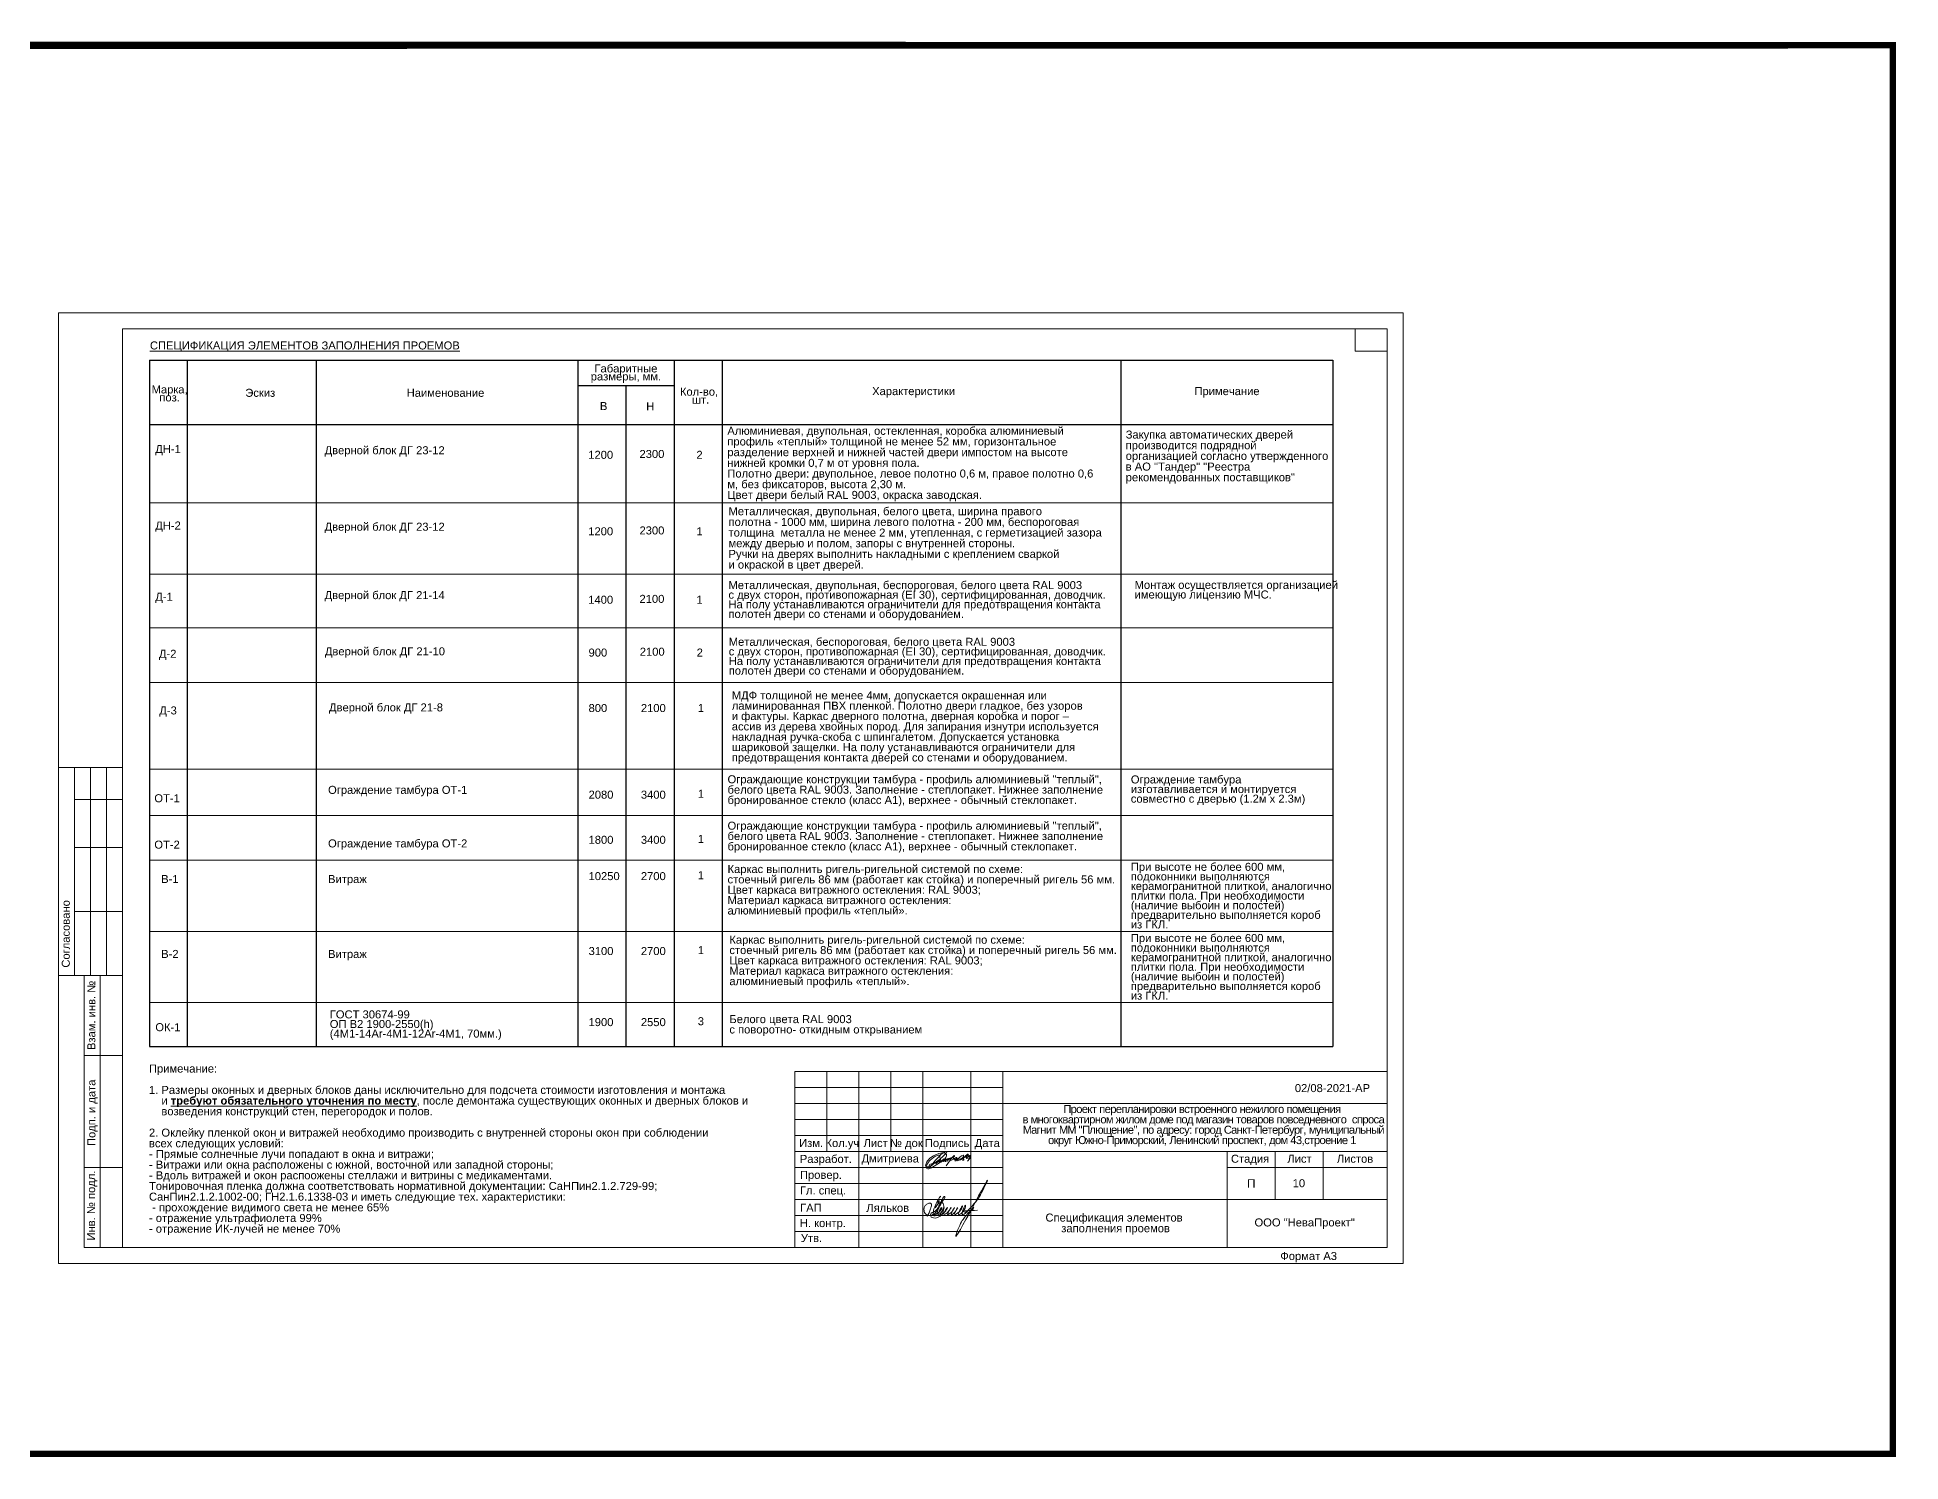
# Model space of a CAD drawing. Header units: metres. Extents: x -443 to 179, y -184 to -91.
# Drawn here: x 121.1 to 179.3, y -183.8 to -139.3 of the extents above; entities that cross this region are included whole.
import ezdxf
from ezdxf.enums import TextEntityAlignment as Align

# ---------------------------------------------------------------- set-up
doc = ezdxf.new("R2010")
doc.units = ezdxf.units.M
doc.header["$MEASUREMENT"] = 0
for name, color, linetype, lineweight in [('Level 1', 7, 'Continuous', 0), ('Level 50', 7, 'Continuous', 0), ('Level 6', 7, 'Continuous', 0), ('Level 63', 7, 'Continuous', 0)]:
    doc.layers.add(name, color=color, linetype=linetype, lineweight=lineweight)
doc.styles.add('GOST 2.304', font='CS_Gost2304.shx')
doc.styles.get("Standard").update_dxf_attribs({"font": 'CS_Gost2304.shx'})
doc.styles.add('Style-Arial', font='arial.ttf')
doc.styles.add('Style-txt', font='txt.shx')

msp = doc.modelspace()

# ---------------------------------------------------------------- linework, layer by layer
at = {"color": 7, "linetype": 'Continuous', "lineweight": 13}
msp.add_line((123.7806932, -174.52808759), (123.7806932, -177.15308759), dxfattribs=at)
at = {"color": 1, "linetype": 'Continuous', "lineweight": 13}
msp.add_lwpolyline([(-442.29268327, -139.59917875, 0.5, 0.2, 0), (179.07218429, -139.59917875, 0.2, 0.2, 0), (179.07218429, -183.59219554, 0.2, 0.2, 0), (-442.29268327, -183.59219554, 0.2, 0.2, 0)], format="xyseb", close=True, dxfattribs=at)
at = {"color": 5, "linetype": 'Continuous', "lineweight": 20}
for points in [[(149.50282604, -174.22962682), (149.4716199, -174.20344492), (149.44849659, -174.19432099), (149.42050317, -174.19067207), (149.37669031, -174.19188816), (149.33104954, -174.20040339), (149.27506529, -174.2125682), (149.20690966, -174.24237218), (149.17526689, -174.25514503), (149.11539173, -174.28452815), (149.03141535, -174.3380537), (148.9906434, -174.37576421), (148.95108962, -174.4110419), (148.92431437, -174.44571153), (148.90301509, -174.4773403), (148.88962812, -174.50106121), (148.87745802, -174.52843236), (148.87137233, -174.55762764), (148.86650351, -174.58560683), (148.87015545, -174.60567882), (148.88354242, -174.62088451), (148.89753913, -174.63061648), (148.92431437, -174.63304932), (148.98334082, -174.61176123), (149.04054325, -174.58499878), (149.07765164, -174.54394435), (149.12243206, -174.48166991), (149.17694753, -174.42036938), (149.23730454, -174.35614907), (149.30544984, -174.28900962), (149.34536274, -174.25008891), (149.41253403, -174.19851774), (149.45956348, -174.16852592), (149.49004621, -174.15390144), (149.50772585, -174.14780791), (149.51565108, -174.14780791), (149.52418603, -174.15085468), (149.5272334, -174.15755756), (149.52235684, -174.17218203), (149.49248384, -174.21666415), (149.40103825, -174.31050453), (149.30044668, -174.39764202), (149.19071171, -174.47807597), (149.11130704, -174.5362597), (148.99974287, -174.64655261), (149.04180792, -174.5856173)], [(149.50282604, -174.22962682), (149.50935353, -174.23482955), (149.51581643, -174.25030031), (149.51867132, -174.26742307), (149.51701781, -174.29010396), (149.49262465, -174.34171637), (149.44253878, -174.39832533), (149.39476396, -174.4360653), (149.30110938, -174.50649434), (149.12914687, -174.61122453), (149.04498576, -174.65745747), (148.99635189, -174.68253455), (148.9612277, -174.68947895), (148.9303484, -174.68947895), (148.90603146, -174.68137671), (148.88982059, -174.66247302), (148.88518818, -174.64511202), (148.88711814, -174.61039002), (148.89731306, -174.58171574), (148.92094405, -174.5364122), (148.93489038, -174.51201779), (148.95464854, -174.48413874), (148.98757665, -174.44541766), (149.01120764, -174.42373359), (149.05470272, -174.38363541), (149.10893787, -174.3425908), (149.14070465, -174.31935815), (149.17169505, -174.30038508), (149.20152541, -174.28605841), (149.23639123, -174.27211856), (149.26777047, -174.26708469), (149.28636471, -174.27134427), (149.30612158, -174.29496373), (149.30418517, -174.32787665), (149.29527429, -174.34414003)], [(148.98241718, -174.58711352), (148.97372463, -174.58152855), (148.9886256, -174.56042896), (149.26553177, -174.46424019), (149.30868065, -174.42093881), (149.32675171, -174.39789335), (149.2775236, -174.42280745), (149.23701905, -174.45706409), (149.18841359, -174.51747971), (149.18743053, -174.52318512), (149.1898785, -174.52593866), (149.19431714, -174.5257855), (149.20043901, -174.52379709), (149.20962116, -174.51706671), (149.26575526, -174.46433444)], [(149.32620269, -174.39679246), (149.33947211, -174.38917849), (149.34168368, -174.39163488), (149.3035961, -174.4513168), (149.29450438, -174.46654473), (149.29278499, -174.4739126), (149.29548744, -174.47661444), (149.30457917, -174.47440414), (149.43134529, -174.38896054), (149.43095129, -174.38385271), (149.42191124, -174.38856783), (149.34525682, -174.47540031), (149.34840236, -174.48168627), (149.36255409, -174.47657844), (149.48677148, -174.3932823), (149.49227457, -174.38228122), (149.48048168, -174.38385271), (149.41051106, -174.46046953), (149.4128699, -174.46714885), (149.41837299, -174.46872034), (149.42623491, -174.46675614), (149.43959993, -174.45614777), (149.47497859, -174.44357454), (149.49817166, -174.42471471), (149.51979131, -174.41371362), (149.53433575, -174.40349796), (149.54534193, -174.39446108), (149.54691534, -174.38149514), (149.53944613, -174.38267392), (149.51861189, -174.39760471), (149.50367475, -174.41253484), (149.4879509, -174.42392929), (149.48087439, -174.43689522), (149.47419188, -174.4478963), (149.47379918, -174.45418292), (149.4757653, -174.45968346), (149.47969627, -174.46164831), (149.49070244, -174.46086224), (149.49974379, -174.45693319), (149.51703977, -174.45261143)], [(149.55139016, -174.38412564), (149.73018115, -174.32744337), (149.75262756, -174.31484723), (149.76168569, -174.30894286), (149.76601711, -174.29634738), (149.76719912, -174.28414461), (149.75932298, -174.27942098), (149.74829613, -174.28729348), (149.68371104, -174.35460376), (149.50843376, -174.60000157)], [(149.53839718, -174.4547962), (149.5858271, -174.39632644), (149.60282338, -174.37617852), (149.61349498, -174.36827722), (149.62337729, -174.36669657), (149.62732892, -174.37064722), (149.62732892, -174.3742032), (149.62219141, -174.38882047), (149.61309969, -174.3994871)], [(149.61626203, -174.4374136), (149.6391864, -174.4310923), (149.67476013, -174.42082034), (149.69847509, -174.41252437), (149.71586537, -174.40225242), (149.73207106, -174.39316645), (149.74550971, -174.37894385), (149.745905, -174.36314125), (149.7403722, -174.35602995), (149.72772284, -174.35089397), (149.70717023, -174.35089397), (149.6767353, -174.3584006)], [(149.81880027, -174.3632512), (149.83817735, -174.3456212), (149.83892272, -174.33494345), (149.8190483, -174.34015797), (149.80265271, -174.35381507), (149.78128754, -174.37343152), (149.76836949, -174.38981991), (149.76762412, -174.40397379), (149.77110166, -174.40645702), (149.77855408, -174.40645702), (149.79519899, -174.40372573), (149.8128373, -174.39776638), (149.82948221, -174.38659185), (149.84414032, -174.37641153), (149.85705837, -174.36523766), (149.86227597, -174.35729119), (149.85830109, -174.3562983), (149.82451393, -174.39652476), (149.78203291, -174.448918)], [(149.82079869, -174.42050552), (149.95685548, -174.38364784), (150.0274268, -174.34234143), (150.05095057, -174.31183908), (150.04967943, -174.27815842), (150.03632862, -174.26989713), (149.98991665, -174.28705523), (149.93523971, -174.33153866), (149.84813717, -174.41732785), (149.84495803, -174.43257935), (149.85195187, -174.44084064), (149.88056147, -174.43512149), (149.95240521, -174.4097021), (150.07256763, -174.34424803), (150.10713634, -174.32948938), (150.18915175, -174.26975445), (150.19233088, -174.2506904), (150.18978732, -174.23798104), (150.16880711, -174.24052252), (150.10141493, -174.29771597), (150.04101529, -174.38414069), (150.02325556, -174.42275902), (150.03161741, -174.43390147), (150.05470972, -174.42554463), (150.05670039, -174.40564673), (150.04515424, -174.3877379), (150.02644115, -174.38097284), (150.0240526, -174.37261534)], [(150.25544073, -174.33200861), (150.24946742, -174.31409978), (150.23712552, -174.31091622), (150.20925482, -174.31051827), (150.17023585, -174.32603878), (150.15231851, -174.33797778), (150.13917956, -174.35509006), (150.13917956, -174.36344756), (150.14674437, -174.3682229), (150.15749478, -174.3682229), (150.17979133, -174.36304961), (150.20248576, -174.3562839), (150.22080098, -174.35031472), (150.23672764, -174.34593668), (150.24906955, -174.33718189), (150.25703223, -174.33081412), (150.25703223, -174.31489567), (150.25544073, -174.2890286), (150.24628312, -174.2727122), (150.21920818, -174.27112042), (150.20089297, -174.27987521)], [(150.24827379, -174.33956956), (150.25544073, -174.34713116), (150.25623648, -174.35389623), (150.23911619, -174.38215162), (150.17342144, -174.45776442)]]:
    msp.add_lwpolyline(points, dxfattribs=at)
msp.add_spline([(148.91636307, -176.17973815), (149.01902848, -175.94492033), (149.04421183, -175.85093477), (149.04421183, -175.79773086), (149.0129845, -175.76650352), (148.96370423, -175.76650352), (148.88635796, -175.81115941), (148.83160544, -175.88094774), (148.81715377, -175.92133607), (148.81715377, -175.98995268), (148.83420126, -176.05357478), (148.87703814, -176.11427242), (148.9263001, -176.14271383), (148.99306272, -176.15385695), (149.06111487, -176.13562243), (149.11959098, -176.1090263), (149.15969802, -176.07802652), (149.2310618, -175.95442084), (149.29725571, -175.81835734), (149.35098118, -175.70792956), (149.40721061, -175.61053733), (149.44442408, -175.55837641), (149.46178814, -175.55372372), (149.46848163, -175.57870417), (149.45746959, -175.61980167), (149.42499675, -175.66464187), (149.23376976, -176.03307249), (149.17300176, -176.13832575), (149.12748745, -176.16460345), (149.11531405, -176.14351851), (149.10966073, -176.12242002), (149.10216861, -176.04694933), (149.13529226, -175.92333019), (149.23013434, -175.71663711), (149.3283965, -175.54644205), (149.23134279, -175.74375487), (149.29448521, -175.68816177), (149.16571299, -175.91120179), (149.26646336, -175.78067763), (149.34063437, -175.73785498), (149.39688022, -175.75292601), (149.42367883, -175.81305456), (149.43158919, -175.90997507), (149.36081007, -176.13279505), (149.27304284, -176.19708384), (149.20848384, -176.22401711), (149.10927886, -176.22776921), (149.04050037, -176.19860811), (149.02798551, -176.17693172), (149.02042921, -176.12631712), (149.03419711, -176.07493463), (149.10991261, -176.04735035), (149.26281498, -175.91037697), (149.14732117, -176.13760546), (149.20677941, -176.10327722), (149.36101674, -175.94903989), (149.3731358, -175.90381095), (149.24796847, -176.12060712), (149.38093381, -176.01962157), (149.44929099, -175.89671185), (149.33193626, -176.12973969), (149.49380332, -176.00214241), (149.55226103, -175.89671185), (149.42905504, -176.11428972), (149.59516593, -176.00828281), (149.66164419, -175.89671185), (149.55185039, -176.11656273), (149.72172301, -175.98006789), (149.76923413, -175.89671185), (149.6676176, -176.11336256), (149.86520913, -175.92132111), (149.87007934, -175.90910539), (149.7716111, -176.10141382), (150.0157696, -175.87445294), (150.01843482, -175.86450621), (149.89435102, -176.10496767), (150.11342137, -175.87436084), (150.11342137, -175.84541577), (150.00421248, -176.09325269), (150.30446731, -175.86839614), (150.64852609, -175.37531892), (150.78348108, -175.08479855), (149.8059811, -176.77787817), (149.98909366, -176.34589754), (150.21382876, -176.05530569), (150.36697081, -175.90216364), (150.31135334, -175.99849593), (150.04128805, -176.03086572), (150.4839872, -175.98830175)], degree=3, dxfattribs=at)
at = {"layer": 'Level 50', "color": 7, "linetype": 'Continuous', "lineweight": 13}
for q in [(162.2806932, -148.45308759), (163.2806932, -149.15308759)]:
    msp.add_line((162.2806932, -149.15308759), q, dxfattribs=at)
msp.add_lwpolyline([(163.7806932, -147.95308759), (163.7806932, -177.65308759), (121.7806932, -177.65308759), (121.7806932, -147.95308759)], close=True, dxfattribs=at)
for points in [[(123.7806932, -148.45308759), (163.2806932, -148.45308759), (163.2806932, -177.15308759), (123.7806932, -177.15308759)], [(123.7806932, -177.15308759), (123.7806932, -148.45308759)]]:
    msp.add_lwpolyline(points, dxfattribs=at)
at = {"layer": 'Level 6', "color": 7, "linetype": 'Continuous', "lineweight": 30}
for p, q in [((124.62745641, -149.43968327), (161.58103337, -149.43968327)), ((124.62745641, -149.43968327), (124.62745641, -170.87540884)), ((125.80532556, -170.87540884), (125.80532556, -149.43968327)), ((129.83652793, -170.87540884), (129.83652793, -149.43968327)), ((138.01326873, -170.87540884), (138.01326873, -149.43968327)), ((141.01326873, -149.43968327), (141.01326873, -170.87540884)), ((142.51326873, -149.43968327), (142.51326873, -170.87540884)), ((154.95941096, -149.43968327), (154.95941096, -170.87540884)), ((161.58103337, -149.43968327), (161.58103337, -170.87540884)), ((141.01326873, -150.23968327), (138.01326873, -150.23968327)), ((139.51326873, -170.87540884), (139.51326873, -150.23968327)), ((124.62745641, -151.43968327), (161.58103337, -151.43968327)), ((124.62745641, -170.87540884), (161.58103337, -170.87540884))]:
    msp.add_line(p, q, dxfattribs=at)
at = {"layer": 'Level 6', "color": 7, "linetype": 'Continuous', "lineweight": 13}
for p, q in [((124.62745641, -153.89550519), (161.58103337, -153.89550519)), ((124.62745641, -156.12257264), (161.58103337, -156.12257264)), ((124.62745641, -157.79473458), (161.58103337, -157.79473458)), ((124.62745641, -159.50412997), (161.58103337, -159.50412997)), ((124.62745641, -162.21044365), (161.58103337, -162.21044365)), ((124.62745641, -163.65243897), (161.58103337, -163.65243897)), ((124.62745641, -165.05405141), (161.58103337, -165.05405141)), ((124.62579875, -167.27644281), (161.57937572, -167.27644281)), ((124.62579875, -169.49581393), (161.58103337, -169.49581393))]:
    msp.add_line(p, q, dxfattribs=at)
at = {"layer": 'Level 63', "color": 7, "linetype": 'Continuous', "lineweight": 13}
for p, q in [((121.7806932, -162.15308759), (123.7806932, -162.15308759)), ((121.7806932, -162.15308759), (121.7806932, -168.65308759)), ((122.2806932, -162.15308759), (122.2806932, -168.65308759)), ((122.7806932, -162.15308759), (122.7806932, -168.65308759)), ((123.2806932, -162.15308759), (123.2806932, -168.65308759)), ((122.2806932, -163.15308759), (123.7806932, -163.15308759)), ((122.2806932, -164.65308759), (123.7806932, -164.65308759)), ((122.2806932, -166.65308759), (123.7806932, -166.65308759)), ((121.7806932, -168.65308759), (123.7806932, -168.65308759)), ((122.5806932, -168.65308759), (123.7806932, -168.65308759)), ((123.0806932, -177.15308759), (123.0806932, -168.65308759)), ((122.5806932, -171.15308759), (123.7806932, -171.15308759)), ((145.7806932, -171.65308759), (145.7806932, -174.15308759)), ((146.7806932, -171.65308759), (146.7806932, -177.15308759)), ((147.7806932, -171.65308759), (147.7806932, -174.15308759)), ((148.7806932, -171.65308759), (148.7806932, -177.15308759)), ((150.2806932, -171.65308759), (150.2806932, -177.15308759)), ((151.2806932, -171.65308759), (151.2806932, -177.15308759)), ((151.2806932, -172.65308759), (163.2806932, -172.65308759)), ((144.7806932, -173.65308759), (151.2806932, -173.65308759)), ((144.7806932, -174.15308759), (151.2806932, -174.15308759)), ((151.2806932, -174.15308759), (163.2806932, -174.15308759)), ((122.5806932, -174.65308759), (123.7806932, -174.65308759)), ((158.2806932, -174.65308759), (163.2806932, -174.65308759)), ((151.2806932, -175.65308759), (163.2806932, -175.65308759)), ((144.7806932, -177.15308759), (163.2806932, -177.15308759))]:
    msp.add_line(p, q, dxfattribs=at)
at = {"layer": 'Level 63', "color": 7, "linetype": 'Continuous', "lineweight": 0}
for p, q in [((144.7806932, -171.65308759), (163.2806932, -171.65308759)), ((144.7806932, -172.15308759), (151.2806932, -172.15308759)), ((144.7806932, -172.65308759), (151.2806932, -172.65308759)), ((144.7806932, -173.15308759), (151.2806932, -173.15308759)), ((144.7806932, -174.65308759), (151.2806932, -174.65308759)), ((144.7806932, -175.15308759), (151.2806932, -175.15308759)), ((144.7806932, -175.65308759), (151.2806932, -175.65308759)), ((144.7806932, -176.15308759), (151.2806932, -176.15308759)), ((144.7806932, -176.65308759), (151.2806932, -176.65308759))]:
    msp.add_line(p, q, dxfattribs=at)
at = {"layer": 'Level 63', "color": 7, "linetype": 'Continuous', "lineweight": 13, "flags": 128}
for points in [[(123.7806932, -177.15308759), (122.5806932, -177.15308759), (122.5806932, -168.65308759)], [(158.2806932, -174.15308759), (158.2806932, -177.15308759)], [(159.7806932, -174.15308759), (159.7806932, -175.65308759)], [(161.2806932, -174.15308759), (161.2806932, -175.65308759)]]:
    msp.add_lwpolyline(points, dxfattribs=at)
at = {"layer": 'Level 63', "color": 7, "linetype": 'Continuous', "lineweight": 0}
msp.add_lwpolyline([(144.7806932, -171.65308759), (144.7806932, -177.15308759)], dxfattribs=at)

# ---------------------------------------------------------------- texts
at = {"color": 7, "linetype": 'Continuous', "lineweight": 13, "style": 'Style-Arial'}
msp.add_text('%%UСПЕЦИФИКАЦИЯ ЭЛЕМЕНТОВ ЗАПОЛНЕНИЯ ПРОЕМОВ', height=0.25, dxfattribs=at).set_placement((124.63735986, -148.85010804), align=Align.TOP_LEFT)
at = {"color": 7, "linetype": 'Continuous', "lineweight": 0, "style": 'Style-Arial'}
for s, p in [('1200', (138.32851292, -152.39122678)), ('2300', (139.92848308, -152.36467584)), ('2', (141.70570607, -152.39122678)), ('1200', (138.32851292, -154.77986528)), ('2300', (139.92848308, -154.75331434)), ('1', (141.70570607, -154.77986528)), ('1400', (138.32851292, -156.91753341)), ('2100', (139.92848308, -156.89098248)), ('1', (141.70570607, -156.91753341)), ('900', (138.33706497, -158.56768552)), ('2100', (139.93703513, -158.54113459)), ('2', (141.71425812, -158.56768552)), ('800', (138.33752595, -160.30046688)), ('2100', (139.9712227, -160.3010521)), ('1', (141.74844569, -160.30046688)), ('2080', (138.33752595, -163.00678056)), ('3400', (139.9712227, -163.00736578)), ('1', (141.74844569, -162.97897249)), ('1800', (138.33752595, -164.41582651)), ('3400', (139.9712227, -164.41641173)), ('1', (141.74844569, -164.38801844)), ('10250', (138.33752595, -165.55025225)), ('2700', (139.9712227, -165.55083747)), ('1', (141.74844569, -165.52244418)), ('3100', (138.33752595, -167.89092675)), ('2700', (139.9712227, -167.89151197)), ('1', (141.74844569, -167.86311868)), ('3', (141.74844569, -170.08248979)), ('1900', (138.33752595, -170.11029786)), ('2550', (139.9712227, -170.11088308))]:
    msp.add_text(s, height=0.25, dxfattribs=at).set_placement(p, align=Align.MIDDLE_LEFT)
at = {"color": 7, "linetype": 'Continuous', "lineweight": 13, "style": 'Style-Arial'}
for s, height, p in [('02/08-2021-АР ', 0.25, (161.62068078, -172.04627302)), ('П', 0.2625, (159.03694872, -175.01701159))]:
    msp.add_text(s, height=height, dxfattribs=at).set_placement(p, align=Align.TOP_CENTER)
at = {"color": 7, "lineweight": 13, "style": 'Style-Arial'}
msp.add_text('Ляльков', height=0.25, dxfattribs=at).set_placement((147.01239965, -175.78773107), align=Align.TOP_LEFT)
at = {"color": 7, "linetype": 'Continuous', "lineweight": 0, "char_height": 0.25}
for s, insert, attachment_point, line_spacing_factor in [('\\fArial|b0|i0|c204204|p39;Габаритные\\Pразмеры, мм.', (139.50534801, -149.56797068), 2, 0.6), ('\\fArial|b0|i0|c204204|p39;Кол-во,\\P шт.', (141.78830904, -150.29400686), 2, 0.6), ('\\fArial|b0|i0|c204204|p39;ДН-1', (124.80179101, -152.40807246), 7, 0.72), ('{\\fArial|b0|i0|c204|p39;ДН\\fArial|b0|i0|c0|p39;-\\fArial|b0|i0|c204|p39;2}', (124.80179101, -154.79671096), 7, 0.72), ('{\\fArial|b0|i0|c204|p39;Д\\fArial|b0|i0|c0|p39;-1}', (124.80179101, -157.02255766), 7, 0.72), ('\\fArial|b0|i0|c204204|p39;Д-2', (124.91690745, -158.8028702), 7, 0.72), ('\\fArial|b0|i0|c204204|p39;Д-3', (124.92958062, -160.57220854), 7, 0.72), ('\\fArial|b0|i0|c204204|p39;ОТ-1', (124.77393868, -163.24746863), 7, 0.72), ('{\\fArial|b0|i0|c204|p39;ОТ\\fArial|b0|i0|c0|p39;-\\fArial|b0|i0|c204|p39;2}', (124.77393868, -164.69583422), 7, 0.72), ('{\\fArial|b0|i0|c204|p39;В\\fArial|b0|i0|c0|p39;-1}', (124.98812488, -165.76575414), 7, 0.72), ('{\\fArial|b0|i0|c204|p39;В\\fArial|b0|i0|c0|p39;-\\fArial|b0|i0|c204|p39;2}', (124.98812488, -168.10642864), 7, 0.72), ('{\\fArial|b0|i0|c204|p39;ОК\\fArial|b0|i0|c0|p39;-\\fArial|b0|i0|c204|p39;1}', (124.80571454, -170.39783981), 7, 0.72)]:
    msp.add_mtext(s, dxfattribs=dict(at, insert=insert, attachment_point=attachment_point, line_spacing_factor=line_spacing_factor))
at = {"color": 7, "linetype": 'Continuous', "lineweight": 13, "char_height": 0.25, "line_spacing_factor": 0.6}
for s, insert, attachment_point in [('\\fArial|b0|i0|c204204|p39;Марка,\\Pпоз.', (125.25161278, -150.47581501), 5), ('\\fArial|b0|i0|c204204|p39;Эскиз\\P', (128.08215745, -150.45664761), 5), ('\\fArial|b0|i0|c204204|p39;Наименование', (133.86958646, -150.45664761), 5), ('\\fArial|b0|i0|c204204|p39;В', (138.69191916, -150.99296406), 7), ('\\fArial|b0|i0|c204204|p39;Характеристики', (148.48894786, -150.43941589), 5), ('\\fArial|b0|i0|c204204|p39;Примечание', (158.2781767, -150.43941589), 5), ('\\fArial|b0|i0|c204204|p39;H', (140.13905809, -151.00142625), 7)]:
    msp.add_mtext(s, dxfattribs=dict(at, insert=insert, attachment_point=attachment_point))
at = {"color": 7, "linetype": 'Continuous', "lineweight": 13, "char_height": 0.25}
for s, insert, width, attachment_point, line_spacing_factor, style in [('{\\fArial|b0|i0|c204|p39;Алюминиевая\\fArial|b0|i0|c0|p39;, \\fArial|b0|i0|c204|p39;двупольная\\fArial|b0|i0|c0|p39;, \\fArial|b0|i0|c204|p39;остекленная\\fArial|b0|i0|c0|p39;, \\fArial|b0|i0|c204|p39;коробка алюминиевый\\Pпрофиль \\fArial|b0|i0|c0|p39;«\\fArial|b0|i0|c204|p39;теплый\\fArial|b0|i0|c0|p39;» \\fArial|b0|i0|c204|p39;толщиной не менее \\fArial|b0|i0|c0|p39;52 \\fArial|b0|i0|c204|p39;мм\\fArial|b0|i0|c0|p39;, \\fArial|b0|i0|c204|p39;горизонтальное\\Pразделение верхней и нижней частей двери импостом на высоте\\Pнижней кромки \\fArial|b0|i0|c0|p39;0,7 \\fArial|b0|i0|c204|p39;м от уровня пола.\\PПолотно двери: двупольное, левое полотно 0,6 м, правое полотно 0,6 м, без фиксаторов, высота 2,30 м.\\PЦвет двери белый RAL 9003, окраска заводская.}', (142.67216349, -151.51671074), 11.7131207222, 1, 0.8, 'Style-txt'), ('{\\fArial|b0|i0|c204|p39;Закупка автоматических дверей производится подрядной организацией согласно утвержденного в АО "Тандер" "Реестра рекомендованных поставщиков"}', (155.11511512, -151.63352604), 6.3466172903, 1, 0.8, 'Style-txt'), ('{\\fArial|b0|i0|c204|p39;Металлическая, двупольная, белого цвета, ширина правого\\Pполотна - 1000 мм, ширина левого полотна - 200 мм, беспороговая\\Pтолщина  металла не менее 2 мм, утепленная, с герметизацией зазора\\Pмежду дверью и полом, запоры с внутренней стороны.\\PРучки на дверях выполнить накладными с креплением сваркой\\Pи окраской в цвет дверей. }', (142.70918267, -154.02783492), 11.7131207222, 1, 0.8, 'Style-txt'), ('{\\T0.9;Проект перепланировки встроенного нежилого помещения\\P в многоквартирном жилом доме под магазин товаров повседневного  спроса \\P Магнит ММ "Плющение", по адресу: город Санкт-Петербург, муниципальный \\Pокруг Южно-Приморский, Ленинский проспект, дом 43,строение 1}', (157.49639728, -172.70001857), 13.7464597137, 2, 0.776524, 'Style-Arial')]:
    msp.add_mtext(s, dxfattribs=dict(at, insert=insert, width=width, attachment_point=attachment_point, line_spacing_factor=line_spacing_factor, style=style))
for s, insert, attachment_point, line_spacing_factor, style in [('{\\fArial|b0|i0|c204|p39;Дверной блок ДГ \\fArial|b0|i0|c0|p39;2\\fArial|b0|i0|c204|p39;3\\fArial|b0|i0|c0|p39;-12}', (131.96769614, -152.28603692), 5, 0.8, 'Style-txt'), ('{\\fArial|b0|i0|c204|p39;Дверной блок ДГ \\fArial|b0|i0|c0|p39;2\\fArial|b0|i0|c204|p39;3\\fArial|b0|i0|c0|p39;-12}', (131.96769614, -154.67467542), 5, 0.8, 'Style-txt'), ('{\\fArial|b0|i0|c204|p39;Дверной блок ДГ \\fArial|b0|i0|c0|p39;21-1\\fArial|b0|i0|c204|p39;4}', (131.96769614, -156.81234356), 5, 0.8, 'Style-txt'), ('{\\fArial|b0|i0|c204|p39;Дверной блок ДГ \\fArial|b0|i0|c0|p39;21-\\fArial|b0|i0|c204|p39;10}', (131.97624819, -158.56689814), 5, 0.8, 'Style-txt'), ('МДФ толщиной не менее 4мм, допускается окрашенная или\\Pламинированная ПВХ пленкой. Полотно двери гладкое, без узоров\\Pи фактуры. Каркас дверного полотна, дверная коробка и порог – \\Pассив из дерева хвойных пород. Для запирания изнутри используется\\Pнакладная ручка-скоба с шпингалетом. Допускается установка\\Pшариковой защелки. На полу устанавливаются ограничители для\\Pпредотвращения контакта дверей со стенами и оборудованием.', (142.8108986, -159.77878172), 1, 0.776524, 'Style-Arial'), ('\\fArial|b0|i0|c204204|p39;Дверной блок ДГ 21-8', (132.01043575, -160.31840849), 5, 0.8, 'Style-txt'), ('Ограждающие конструкции тамбура - профиль алюминиевый "теплый",\\Pбелого цвета RAL 9003. Заполнение - степлопакет. Нижнее заполнение\\Pбронированное стекло (класс А1), верхнее - обычный стеклопакет.', (142.67844741, -162.40093353), 1, 0.776524, 'Style-Arial'), ('Ограждающие конструкции тамбура - профиль алюминиевый "теплый",\\Pбелого цвета RAL 9003. Заполнение - степлопакет. Нижнее заполнение\\Pбронированное стекло (класс А1), верхнее - обычный стеклопакет.', (142.67844741, -163.84978906), 1, 0.776524, 'Style-Arial'), ('Каркас выполнить ригель-ригельной системой по схеме:\\Pстоечный ригель 86 мм (работает как стойка) и поперечный ригель 56 мм.\\PЦвет каркаса витражного остекления: RAL 9003;\\PМатериал каркаса витражного остекления:\\Pалюминиевый профиль «теплый».', (142.67844741, -165.20476375), 1, 0.776524, 'Style-Arial'), ('Каркас выполнить ригель-ригельной системой по схеме:\\Pстоечный ригель 86 мм (работает как стойка) и поперечный ригель 56 мм.\\PЦвет каркаса витражного остекления: RAL 9003;\\PМатериал каркаса витражного остекления:\\Pалюминиевый профиль «теплый».', (142.7356543, -167.41194014), 1, 0.776524, 'Style-Arial'), ('{\\C256;Белого цвета RAL 9003\\Pс поворотно- откидным открыванием}', (142.7356543, -169.89259108), 1, 0.776524, 'Style-Arial'), ('{\\fArial|b0|i0|c204|p39;\\C256;Примечание\\fArial|b0|i0|c0|p39;:\\fArial|b0|i0|c204|p39;\\P\\fArial|b0|i0|c0|p39;\\P1. \\fArial|b0|i0|c204|p39;Размеры оконных и дверных блоков даны исключительно для подсчета стоимости изготовления и монтажа \\P    и\\L \\fArial|b1|i0|c204|p39;требуют обязательного уточнения по месту\\fArial|b0|i0|c0|p39;\\l, \\fArial|b0|i0|c204|p39;после демонтажа существующих оконных и дверных блоков и \\P    возведения конструкций стен\\fArial|b0|i0|c0|p39;, \\fArial|b0|i0|c204|p39;перегородок и полов\\fArial|b0|i0|c0|p39;.\\fArial|b0|i0|c204|p39;\\P\\fArial|b0|i0|c0|p39;\\P2. \\fArial|b0|i0|c204|p39;Оклейку пленкой окон и витражей необходимо производить с внутренней стороны окон при соблюдении \\Pвсех следующих условий\\fArial|b0|i0|c0|p39;:\\P- \\fArial|b0|i0|c204|p39;Прямые солнечные лучи попадают в окна и витражи\\fArial|b0|i0|c0|p39;;\\P- \\fArial|b0|i0|c204|p39;Витражи или окна расположены с южной\\fArial|b0|i0|c0|p39;, \\fArial|b0|i0|c204|p39;восточной или западной стороны\\fArial|b0|i0|c0|p39;;\\P- \\fArial|b0|i0|c204|p39;Вдоль витражей и окон распоожены стеллажи и витрины с медикаментами\\fArial|b0|i0|c0|p39;.\\P\\fArial|b0|i0|c204|p39;Тонировочная пленка должна соответствовать нормативной документации\\fArial|b0|i0|c0|p39;: \\fArial|b0|i0|c204|p39;СаНПин\\fArial|b0|i0|c0|p39;2.1.2.729-99; \\P\\fArial|b0|i0|c204|p39;СанПин\\fArial|b0|i0|c0|p39;2.1.2.1002-00; \\fArial|b0|i0|c204|p39;ГН\\fArial|b0|i0|c0|p39;2.1.6.1338-03 \\fArial|b0|i0|c204|p39;и иметь следующие тех\\fArial|b0|i0|c0|p39;. \\fArial|b0|i0|c204|p39;характеристики\\fArial|b0|i0|c0|p39;:\\P - \\fArial|b0|i0|c204|p39;прохождение видимого света не менее \\fArial|b0|i0|c0|p39;65%\\P- \\fArial|b0|i0|c204|p39;отражение ультрафиолета \\fArial|b0|i0|c0|p39;99%\\P- \\fArial|b0|i0|c204|p39;отражение ИК\\fArial|b0|i0|c0|p39;-\\fArial|b0|i0|c204|p39;лучей не менее \\fArial|b0|i0|c0|p39;70%^J\\C7;    }', (124.60718665, -171.43653186), 1, 0.8, 'Style-txt')]:
    msp.add_mtext(s, dxfattribs=dict(at, insert=insert, attachment_point=attachment_point, line_spacing_factor=line_spacing_factor, style=style))
at = {"color": 7, "linetype": 'Continuous', "lineweight": 0, "char_height": 0.25}
for s, insert, attachment_point, line_spacing_factor, style in [('Металлическая, двупольная, беспороговая, белого цвета RAL 9003\\Pс двух сторон, противопожарная (EI 30), сертифицированная, доводчик.\\PНа полу устанавливаются ограничители для предотвращения контакта\\Pполотен двери со стенами и оборудованием.', (142.70760679, -156.33524648), 1, 0.72, 'Style-Arial'), ('Монтаж осуществляется организацией\\Pимеющую лицензию МЧС.', (155.39247675, -156.32923931), 1, 0.72, 'Style-Arial'), ('Металлическая, беспороговая, белого цвета RAL 9003\\Pс двух сторон, противопожарная (EI 30), сертифицированная, доводчик.\\PНа полу устанавливаются ограничители для предотвращения контакта\\Pполотен двери со стенами и оборудованием.', (142.71615884, -158.10678389), 1, 0.72, 'Style-Arial'), ('\\fArial|b0|i0|c204204|p39;Ограждение тамбура ОТ-1', (130.20153496, -162.73157864), 1, 0.72, 'Style-txt'), ('{\\fArial|b0|i0|c204|p39;Ограждение тамбура\\Pизготавливается и монтируется\\Pсовместно с дверью \\fArial|b0|i0|c0|p39;(1.\\fArial|b0|i0|c204|p39;2м х \\fArial|b0|i0|c0|p39;2.3\\fArial|b0|i0|c204|p39;м\\fArial|b0|i0|c0|p39;)}', (155.27460199, -162.40632142), 1, 0.72, 'Style-txt'), ('{\\fArial|b0|i0|c204|p39;Ограждение тамбура ОТ\\fArial|b0|i0|c0|p39;-\\fArial|b0|i0|c204|p39;2}', (130.20153496, -164.40416826), 1, 0.72, 'Style-txt'), ('{\\fArial|b0|i0|c204|p39;Витраж}', (130.20153496, -165.51743548), 1, 0.72, 'Style-txt'), ('{\\fArial|b0|i0|c204|p39;Витраж}', (130.20153496, -167.85810998), 1, 0.72, 'Style-txt'), ('{\\fArial|b0|i0|c204|p39;10}', (160.52461719, -175.1437103), 5, 0.72, 'GOST 2.304'), ('Спецификация элементов\\P заполнения проемов', (154.75056318, -176.42028453), 5, 0.8, 'Style-Arial'), ('Формат А3', (160.82881939, -177.45417842), 5, 1.214483, 'Style-Arial')]:
    msp.add_mtext(s, dxfattribs=dict(at, insert=insert, attachment_point=attachment_point, line_spacing_factor=line_spacing_factor, style=style))
at = {"color": 7, "linetype": 'Continuous', "lineweight": 0, "char_height": 0.25, "attachment_point": 1, "line_spacing_factor": 0.72, "style": 'Style-txt'}
for s, insert, width in [('{\\fArial|b0|i0|c204|p39;При высоте не более 600 мм, подоконники выполняются керамогранитной плиткой, аналогично плитки пола. При необходимости (наличие выбоин и полостей) предварительно выполняется короб из ГКЛ.}', (155.27460199, -165.13493195), 6.25968567), ('{\\fArial|b0|i0|c204|p39;При высоте не более 600 мм, подоконники выполняются керамогранитной плиткой, аналогично плитки пола. При необходимости (наличие выбоин и полостей) предварительно выполняется короб из ГКЛ.}', (155.27460199, -167.3583234), 6.25968567), ('{\\fArial|b0|i0|c204|p39;ГОСТ 30674-99\\PОП В\\fArial|b0|i0|c0|p39;2 1\\fArial|b0|i0|c204|p39;9\\fArial|b0|i0|c0|p39;00-\\fArial|b0|i0|c204|p39;255\\fArial|b0|i0|c0|p39;0(h)\\fArial|b0|i0|c204|p39;\\P\\fArial|b0|i0|c0|p39;(4\\fArial|b0|i0|c204|p39;М\\fArial|b0|i0|c0|p39;1-14Ar-4\\fArial|b0|i0|c204|p39;М\\fArial|b0|i0|c0|p39;1-12Ar-4\\fArial|b0|i0|c204|p39;М\\fArial|b0|i0|c0|p39;1, 70\\fArial|b0|i0|c204|p39;мм\\fArial|b0|i0|c0|p39;.)}', (130.25459286, -169.74449731), 6.1763557343)]:
    msp.add_mtext(s, dxfattribs=dict(at, insert=insert, width=width))
at = {"layer": 'Level 1', "color": 7, "linetype": 'Continuous', "lineweight": 0, "style": 'Style-Arial'}
msp.add_text('Дмитриева', height=0.25, dxfattribs=at).set_placement((147.75895189, -174.3706194), align=Align.MIDDLE_CENTER)
at = {"layer": 'Level 63', "color": 7, "linetype": 'Continuous', "lineweight": 0, "style": 'Style-Arial'}
for s, p in [('Согласовано', (122.00803155, -167.3551353)), ('Взам. инв. №', (122.80624233, -169.90095975)), ('Подп. и дата', (122.80986663, -172.94364638)), ('Инв. № подл.', (122.80070519, -175.84065301))]:
    msp.add_text(s, height=0.25002, rotation=90, dxfattribs=at).set_placement(p, align=Align.MIDDLE_CENTER)
for s, p in [('Изм.', (145.28774104, -173.88807759)), ('Кол.уч', (146.26506117, -173.88807759)), ('Лист', (147.30345885, -173.88807759)), ('№ док', (148.26236015, -173.88807759)), ('Подпись', (149.53635947, -173.88807759)), ('Дата', (150.79183659, -173.88807759)), ('Разработ.', (145.74963922, -174.38403991)), ('Стадия', (158.99913795, -174.37807759)), ('Лист', (160.54345885, -174.37807759)), ('Листов', (162.2769499, -174.37807759)), ('Провер.', (145.59500206, -174.88177097)), ('Гл. спец.', (145.66127513, -175.36900078)), ('Н. контр.', (145.65617423, -176.38807759)), ('ГАП', (145.28188671, -175.91050425)), ('Утв.', (145.30022645, -176.85488749))]:
    msp.add_text(s, height=0.25, dxfattribs=at).set_placement(p, align=Align.MIDDLE_CENTER)
at = {"layer": 'Level 63', "color": 7, "linetype": 'Continuous', "lineweight": 0, "insert": (160.70363758, -176.40525542), "char_height": 0.25, "attachment_point": 5, "line_spacing_factor": 0.6, "style": 'GOST 2.304'}
msp.add_mtext('\\fArial|b0|i0|c204204|p39;ООО "НеваПроект"', dxfattribs=at)

doc.saveas('drawing.dxf')
